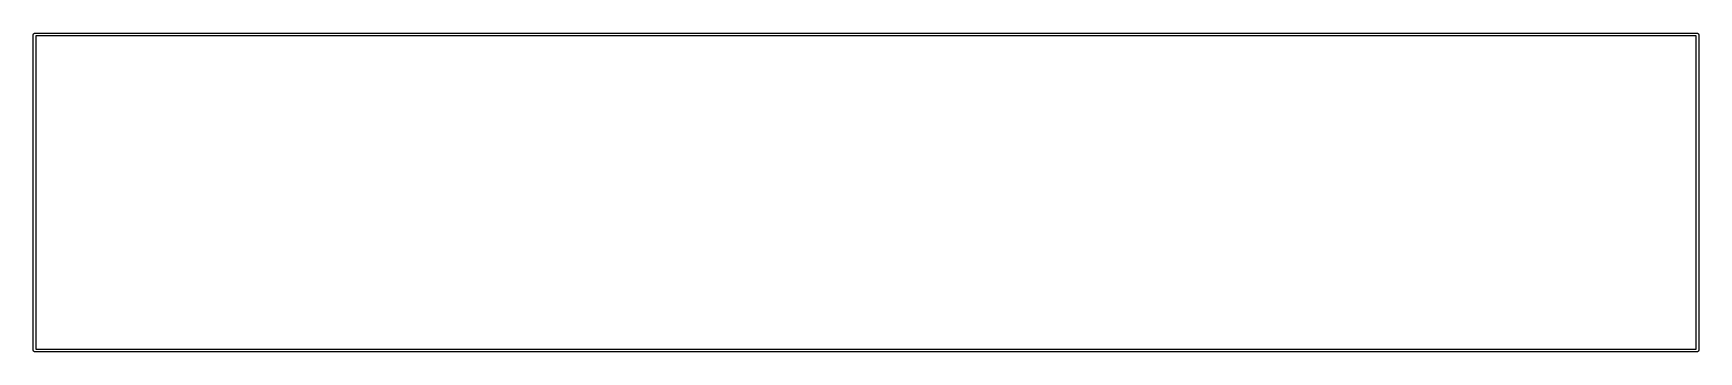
# Model space of a CAD drawing. Extents: x 101 to 202, y -112 to -93.
import ezdxf

# ---------------------------------------------------------------- set-up
doc = ezdxf.new("R2010")
doc.units = 0
doc.header["$MEASUREMENT"] = 0
doc.layers.add('BLACK', color=7, linetype='CONTINUOUS')

msp = doc.modelspace()

# ---------------------------------------------------------------- linework, layer by layer
at = {"layer": 'Black'}
for p, q in [((101.425, -93), (101.426, -92.9935)), ((101.425, -112), (101.425, -93)), ((101.426, -92.987), (101.428, -92.9808)), ((101.426, -92.9935), (101.426, -92.987)), ((101.428, -92.9808), (101.43, -92.9743)), ((101.43, -92.9743), (101.433, -92.9687)), ((101.433, -92.9687), (101.435, -92.9625)), ((101.435, -92.9625), (101.439, -92.9575)), ((101.439, -92.9575), (101.443, -92.9518)), ((101.443, -92.9518), (101.448, -92.9476)), ((101.448, -92.9476), (101.452, -92.9425)), ((101.452, -92.9425), (101.457, -92.9393)), ((101.457, -92.9393), (101.462, -92.935)), ((101.462, -92.935), (101.469, -92.9328)), ((101.469, -92.9328), (101.474, -92.9295)), ((101.474, -92.9295), (101.481, -92.9284)), ((101.481, -92.9284), (101.487, -92.9261)), ((101.487, -92.9261), (101.494, -92.9261)), ((101.494, -92.9261), (101.5, -92.925)), ((101.5, -92.925), (201.5, -92.925)), ((101.575, -93.075), (101.575, -111.925)), ((201.425, -93.075), (101.575, -93.075)), ((201.425, -111.925), (201.425, -93.075)), ((201.5, -92.925), (201.506, -92.9261)), ((201.506, -92.9261), (201.513, -92.9261)), ((201.513, -92.9261), (201.519, -92.9284)), ((201.519, -92.9284), (201.526, -92.9295)), ((201.526, -92.9295), (201.531, -92.9328)), ((201.531, -92.9328), (201.537, -92.935)), ((201.537, -92.935), (201.543, -92.9393)), ((201.543, -92.9393), (201.548, -92.9425)), ((201.548, -92.9425), (201.552, -92.9476)), ((201.552, -92.9476), (201.557, -92.9518)), ((201.557, -92.9518), (201.561, -92.9575)), ((201.561, -92.9575), (201.565, -92.9625)), ((201.565, -92.9625), (201.567, -92.9687)), ((201.567, -92.9687), (201.57, -92.9743)), ((201.57, -92.9743), (201.572, -92.9808)), ((201.572, -92.9808), (201.574, -92.987)), ((201.574, -92.987), (201.574, -92.9935)), ((201.574, -92.9935), (201.575, -93)), ((201.575, -93), (201.575, -112)), ((101.426, -112.006), (101.425, -112)), ((101.426, -112.013), (101.426, -112.006)), ((101.428, -112.019), (101.426, -112.013)), ((101.43, -112.026), (101.428, -112.019)), ((101.433, -112.031), (101.43, -112.026)), ((101.435, -112.037), (101.433, -112.031)), ((101.439, -112.043), (101.435, -112.037)), ((101.443, -112.048), (101.439, -112.043)), ((101.448, -112.052), (101.443, -112.048)), ((101.452, -112.057), (101.448, -112.052)), ((101.457, -112.061), (101.452, -112.057)), ((101.462, -112.065), (101.457, -112.061)), ((101.469, -112.067), (101.462, -112.065)), ((101.474, -112.07), (101.469, -112.067)), ((101.481, -112.072), (101.474, -112.07)), ((101.487, -112.074), (101.481, -112.072)), ((101.494, -112.074), (101.487, -112.074)), ((101.5, -112.075), (101.494, -112.074)), ((201.5, -112.075), (101.5, -112.075)), ((101.575, -111.925), (201.425, -111.925)), ((201.506, -112.074), (201.5, -112.075)), ((201.513, -112.074), (201.506, -112.074)), ((201.519, -112.072), (201.513, -112.074)), ((201.526, -112.07), (201.519, -112.072)), ((201.531, -112.067), (201.526, -112.07)), ((201.537, -112.065), (201.531, -112.067)), ((201.543, -112.061), (201.537, -112.065)), ((201.548, -112.057), (201.543, -112.061)), ((201.552, -112.052), (201.548, -112.057)), ((201.557, -112.048), (201.552, -112.052)), ((201.561, -112.043), (201.557, -112.048)), ((201.565, -112.037), (201.561, -112.043)), ((201.567, -112.031), (201.565, -112.037)), ((201.57, -112.026), (201.567, -112.031)), ((201.572, -112.019), (201.57, -112.026)), ((201.574, -112.013), (201.572, -112.019)), ((201.575, -112), (201.574, -112.006)), ((201.574, -112.006), (201.574, -112.013))]:
    msp.add_line(p, q, dxfattribs=at)

doc.saveas('drawing.dxf')
